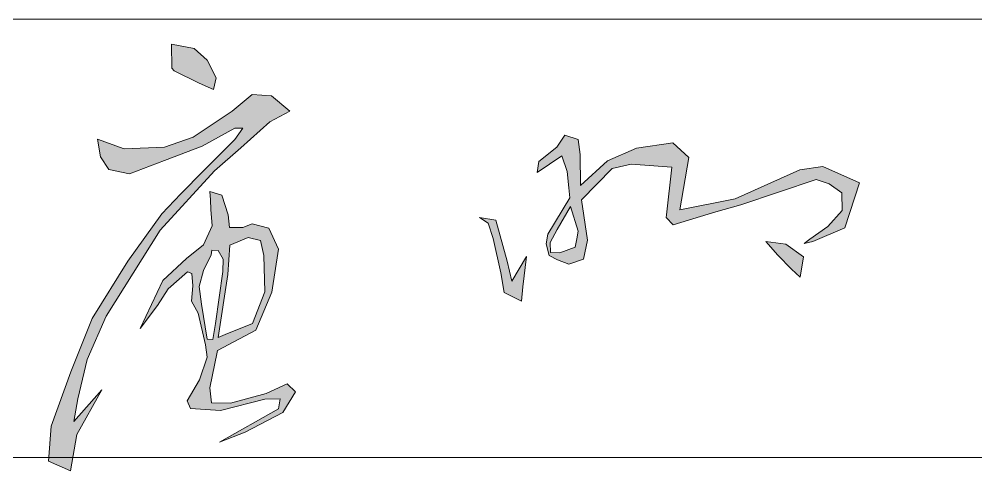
# Model space of a CAD drawing. Header units: millimetres. Extents: x -17321 to 106270, y -22341 to 35329.
# Drawn here: x 90351 to 91660, y -20890 to -20271 of the extents above; entities that cross this region are included whole.
import ezdxf

# ---------------------------------------------------------------- set-up
doc = ezdxf.new("R2010")
doc.units = ezdxf.units.MM
for name, color, linetype, lineweight in [('PUB_TITLE', 4, 'Continuous', 9), ('公用-图角-签字', 41, 'Continuous', 9), ('记者站1205_t3_2__3F导出_dwg', 8, 'Continuous', 9)]:
    doc.layers.add(name, color=color, linetype=linetype, lineweight=lineweight)

# ---------------------------------------------------------------- blocks, each defined once
blk = doc.blocks.new('记者站1205_t3_2__3F导出_dwg_rfrfrff-1307956-建模-三层平面图')
at = {"layer": '公用-图角-签字'}
h = blk.add_hatch(color=256, dxfattribs=at)
h.paths.add_polyline_path([(351319.6, 158918.7), (351328.3, 158968.5), (351362.4, 159029.8), (351324.2, 158986.4), (351329.4, 159017.1), (351342.5, 159071), (351368.3, 159130.6), (351442.2, 159248.3), (351516.6, 159329.4), (351592.3, 159396.3), (351619.5, 159411), (351594.5, 159432.3), (351568, 159433.8), (351540.8, 159411), (351487.2, 159375.7), (351448.2, 159361.8), (351393.1, 159359.6), (351356.3, 159372.8), (351360.8, 159348.4), (351372.1, 159331.4), (351400.4, 159325.5), (351499.6, 159363.3), (351544.4, 159387.8), (351555.2, 159387.8), (351544.6, 159372.2), (351470.7, 159297.9), (351444.7, 159270.4), (351397.8, 159205.7), (351349.1, 159127.3), (351320.1, 159054.4), (351292.9, 158980.1), (351289.5, 158932)], flags=0)
h.paths.add_polyline_path([(351523.5, 158957.8), (351558.7, 158971.5), (351610.1, 158998.6), (351627.5, 159026.8), (351616.2, 159038), (351587.4, 159024.7), (351538.3, 159011.3), (351512.3, 159012), (351510.2, 159032.4), (351520.8, 159083.6), (351573.2, 159111.4), (351595.2, 159163.5), (351604.3, 159222.2), (351591, 159250.8), (351568, 159257), (351555.4, 159251.9), (351537.1, 159251.9), (351535.1, 159269.1), (351526.5, 159296.1), (351510.1, 159301.2), (351511.7, 159276.5), (351513.4, 159254.2), (351501.7, 159228.1), (351478.3, 159209.2), (351446, 159179.1), (351414.9, 159113.5), (351438.7, 159145.1), (351453, 159167.8), (351479.6, 159191), (351485.6, 159188.8), (351487, 159172), (351484.9, 159150.9), (351494, 159134.8), (351504.4, 159091), (351506.5, 159074.2), (351496.1, 159043.5), (351479.3, 159014.7), (351483.5, 159004.2), (351524.9, 159001.4), (351585.3, 159016.8), (351606.4, 159017.5), (351604.2, 159003.6)], flags=0)
h.paths.add_polyline_path([(351514.4, 159098.3), (351506.4, 159099), (351495.4, 159171.1), (351501.5, 159193), (351511.8, 159214.2), (351512.7, 159220.8), (351521.5, 159220.3), (351528.6, 159208.6), (351528.1, 159191.8), (351518.1, 159120.6)], flags=0)
h.paths.add_polyline_path([(351521.4, 159101.4), (351534.9, 159187.4), (351537.6, 159227.6), (351562.4, 159238.3), (351579.5, 159233.9), (351584.1, 159213.7), (351585.5, 159163.8), (351568.6, 159120.4), (351531.1, 159105.3)], flags=0)
h.paths.add_polyline_path([(351515, 159440.7), (351518.7, 159456.8), (351506.7, 159480.7), (351488.8, 159496.8), (351457.5, 159502.8), (351458, 159470.1), (351461.2, 159466.4), (351495.7, 159449.4)], flags=0)
h = blk.add_hatch(color=256, dxfattribs=at)
h.paths.add_polyline_path([(351936.5, 159151.1), (351943.5, 159212.2), (351923.5, 159178.4), (351916.8, 159205.9), (351901.4, 159262.1), (351878.9, 159265.6), (351890.8, 159257.8), (351898, 159236.6), (351908.4, 159189.7), (351912.7, 159163)], flags=0)
h.paths.add_polyline_path([(352318, 159184), (352322.5, 159211.9), (352298.4, 159229.1), (352271.1, 159232.9), (352287.1, 159214), (352306, 159194.8)], flags=0)
h.paths.add_polyline_path([(352001.4, 159201.5), (352021.4, 159208.7), (352026.7, 159234.7), (352018.8, 159289.9), (352060.8, 159332.5), (352086.6, 159338.4), (352142.2, 159334.3), (352134.4, 159265.5), (352144.2, 159255.4), (352236.7, 159282.7), (352339.6, 159317.7), (352357.5, 159311.4), (352374.8, 159299.3), (352375.4, 159275.3), (352355.8, 159253.2), (352323.4, 159230), (352335, 159232.5), (352379.1, 159251.3), (352398.9, 159313.2), (352348.7, 159335.3), (352317.2, 159330.7), (352229.1, 159290.9), (352153.2, 159275.8), (352165.6, 159347.6), (352143.5, 159367.8), (352094.1, 159360.5), (352054.4, 159343), (352017.4, 159309.3), (352016.9, 159351.6), (352014.3, 159372.1), (351996, 159378.1), (351984.9, 159361.9), (351960.1, 159342.3), (351957.9, 159327.1), (351991.9, 159350.1), (351999, 159328.3), (352002.9, 159292.4), (351972.7, 159242.6), (351970.4, 159229.3), (351974.5, 159213.6), (351985.9, 159207.8)], flags=0)
h.paths.add_polyline_path([(351988.9, 159217.1), (351976.3, 159217.6), (351975.9, 159231.3), (352003.5, 159280.4), (352014, 159246.9), (352010.1, 159225)], flags=0)
at = {"layer": 'PUB_TITLE', "flags": 128}
for points in [[(366177.2, 159537.1), (348177.2, 159537.1)], [(348177.2, 158937.1), (357177.2, 158937.1)]]:
    blk.add_lwpolyline(points, close=True, dxfattribs=at)
at = {"layer": '公用-图角-签字', "flags": 128}
for points in [[(351457.5, 159502.8), (351488.8, 159496.8), (351506.7, 159480.7), (351518.7, 159456.8), (351515, 159440.7), (351495.7, 159449.4), (351461.2, 159466.4), (351458, 159470.1)], [(351356.3, 159372.8), (351393.1, 159359.6), (351448.2, 159361.8), (351487.2, 159375.7), (351540.8, 159411), (351568, 159433.8), (351594.5, 159432.3), (351619.5, 159411), (351592.3, 159396.3), (351552.6, 159361), (351516.6, 159329.4), (351442.2, 159248.3), (351368.3, 159130.6), (351342.5, 159071), (351329.4, 159017.1), (351324.2, 158986.4), (351362.4, 159029.8), (351328.3, 158968.5), (351319.6, 158918.7), (351289.5, 158932), (351292.9, 158980.1), (351320.1, 159054.4), (351349.1, 159127.3), (351397.8, 159205.7), (351444.7, 159270.4), (351470.7, 159297.9), (351501.4, 159329.4), (351544.6, 159372.2), (351555.2, 159387.8), (351544.4, 159387.8), (351499.6, 159363.3), (351448, 159343.4), (351400.4, 159325.5), (351372.1, 159331.4), (351360.8, 159348.4)], [(352134.4, 159265.5), (352135.1, 159269), (352142.2, 159334.3), (352086.6, 159338.4), (352060.8, 159332.5), (352018.8, 159289.9), (352026.7, 159234.7), (352021.4, 159208.7), (352001.4, 159201.5), (351985.9, 159207.8), (351974.5, 159213.6), (351970.4, 159229.3), (351972.7, 159242.6), (352002.9, 159292.4), (352001.3, 159306.2), (351999, 159328.3), (351991.9, 159350.1), (351957.9, 159327.1), (351960.1, 159342.3), (351984.9, 159361.9), (351996, 159378.1), (352014.3, 159372.1), (352016.9, 159351.6), (352017.4, 159309.3), (352054.4, 159343), (352094.1, 159360.5), (352143.5, 159367.8), (352165.6, 159347.6), (352153.2, 159275.8), (352229.1, 159290.9), (352317.2, 159330.7), (352348.7, 159335.3), (352398.9, 159313.2), (352379.1, 159251.3), (352335, 159232.5), (352323.4, 159230), (352331, 159235.9), (352355.8, 159253.2), (352375.4, 159275.3), (352374.8, 159299.3), (352357.5, 159311.4), (352339.6, 159317.7), (352236.7, 159282.7), (352202.4, 159273.2), (352144.2, 159255.4)], [(351523.5, 158957.8), (351604.2, 159003.6), (351606.4, 159017.5), (351585.3, 159016.8), (351524.9, 159001.4), (351483.5, 159004.2), (351479.3, 159014.7), (351496.1, 159043.5), (351506.5, 159074.2), (351504.4, 159091), (351494, 159134.8), (351484.9, 159150.9), (351487, 159172), (351485.6, 159188.8), (351479.6, 159191), (351453, 159167.8), (351438.7, 159145.1), (351414.9, 159113.5), (351446, 159179.1), (351478.3, 159209.2), (351501.7, 159228.1), (351513.4, 159254.2), (351511.7, 159276.5), (351511.2, 159289.9), (351510.1, 159301.2), (351526.5, 159296.1), (351535.1, 159269.1), (351537.1, 159251.9), (351555.4, 159251.9), (351568, 159257), (351591, 159250.8), (351604.3, 159222.2), (351595.2, 159163.5), (351573.2, 159111.4), (351520.8, 159083.6), (351520.2, 159081.1), (351510.2, 159032.4), (351512.3, 159012), (351538.3, 159011.3), (351587.4, 159024.7), (351616.2, 159038), (351627.5, 159026.8), (351610.1, 158998.6), (351558.7, 158971.5)], [(351975.9, 159231.3), (351985.5, 159248.9), (352003.5, 159280.4), (352014, 159246.9), (352012.5, 159236.5), (352010.1, 159225), (351988.9, 159217.1), (351976.3, 159217.6)], [(351878.9, 159265.6), (351901.4, 159262.1), (351916.8, 159205.9), (351923.5, 159178.4), (351943.5, 159212.2), (351938.6, 159170.8), (351936.5, 159151.1), (351912.7, 159163), (351908.4, 159189.7), (351898, 159236.6), (351890.8, 159257.8)], [(351537.6, 159227.6), (351534.9, 159187.4), (351521.4, 159101.4), (351531.1, 159105.3), (351568.6, 159120.4), (351585.5, 159163.8), (351584.1, 159213.7), (351579.5, 159233.9), (351562.4, 159238.3)], [(352271.1, 159232.9), (352298.4, 159229.1), (352322.5, 159211.9), (352318, 159184), (352306, 159194.8), (352287.1, 159214)], [(351511.8, 159214.2), (351501.5, 159193), (351495.4, 159171.1), (351498.6, 159146.7), (351506.4, 159099), (351514.4, 159098.3), (351518.1, 159120.6), (351528.1, 159191.8), (351528.6, 159208.6), (351521.5, 159220.3), (351512.7, 159220.8)]]:
    blk.add_lwpolyline(points, close=True, dxfattribs=at)
blk = doc.blocks.new('记者站1205_t3_2__3F导出_dwg-1307846-建模-三层平面图')
blk.add_blockref('记者站1205_t3_2__3F导出_dwg_rfrfrff-1307956-建模-三层平面图', (2308088.1, 252255.6))

msp = doc.modelspace()

# ---------------------------------------------------------------- block references
at = {"layer": '记者站1205_t3_2__3F导出_dwg', "color": 4}
msp.add_blockref('记者站1205_t3_2__3F导出_dwg-1307846-建模-三层平面图', (-2568986.5, -432064.1), dxfattribs=at)

doc.saveas('drawing.dxf')
